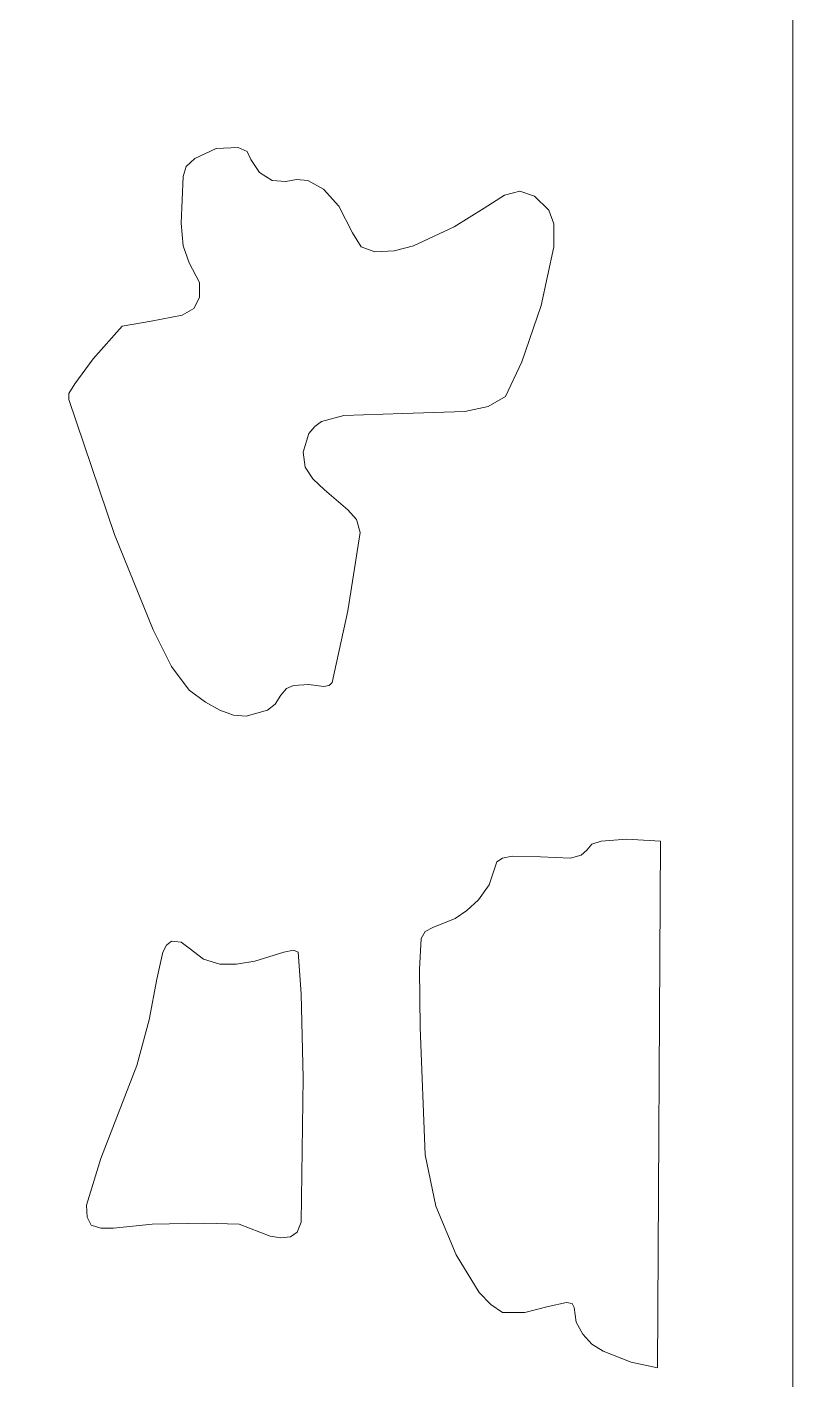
# Model space of a CAD drawing. Header units: centimetres. Extents: x 14.6 to 27.5, y -9.5 to 9.4.
# Drawn here: x 19.069 to 20.903, y -2.167 to 1.074 of the extents above; entities that cross this region are included whole.
import ezdxf

# ---------------------------------------------------------------- set-up
doc = ezdxf.new("R2010")
doc.units = ezdxf.units.CM
doc.header["$MEASUREMENT"] = 0
doc.layers.add('layer 1', color=7, linetype='Continuous')

msp = doc.modelspace()

# ---------------------------------------------------------------- linework, layer by layer
at = {"layer": 'layer 1', "color": 7, "lineweight": 9}
for points, knots in [([(20.90325, -9.49904), (20.90325, -9.49904), (14.60139, -9.50001), (14.60139, -9.50001), (14.60139, -9.50001), (14.60139, -9.50001), (14.60139, 9.40559), (14.60139, 9.40559), (14.60139, 9.40559), (14.60139, 9.40559), (20.90325, 9.40559), (20.90325, 9.40559), (20.90325, 9.40559), (20.90325, 9.40559), (20.90325, -9.49904), (20.90325, -9.49904)], [0, 0, 0, 0, 0.2, 0.2, 0.2, 0.2, 0.4, 0.4, 0.4, 0.4, 0.6, 0.6, 0.6, 0.6, 1, 1, 1, 1]), ([(19.16883, 0.18137), (19.16883, 0.18137), (19.27807, -0.14173), (19.27807, -0.14173), (19.27807, -0.14173), (19.27807, -0.14173), (19.37084, -0.36992), (19.37084, -0.36992), (19.37084, -0.36992), (19.37084, -0.36992), (19.41461, -0.45786), (19.41461, -0.45786), (19.41461, -0.45786), (19.41461, -0.45786), (19.45662, -0.51481), (19.45662, -0.51481), (19.45662, -0.51481), (19.45662, -0.51481), (19.49583, -0.54348), (19.49583, -0.54348), (19.49583, -0.54348), (19.49583, -0.54348), (19.53049, -0.56246), (19.53049, -0.56246), (19.53049, -0.56246), (19.53049, -0.56246), (19.56305, -0.57428), (19.56305, -0.57428), (19.56305, -0.57428), (19.56305, -0.57428), (19.59316, -0.5766), (19.59316, -0.5766), (19.59316, -0.5766), (19.59316, -0.5766), (19.64427, -0.56246), (19.64427, -0.56246), (19.64427, -0.56246), (19.64427, -0.56246), (19.66283, -0.54813), (19.66283, -0.54813), (19.66283, -0.54813), (19.66283, -0.54813), (19.67683, -0.52682), (19.67683, -0.52682), (19.67683, -0.52682), (19.67683, -0.52682), (19.69049, -0.51016), (19.69049, -0.51016), (19.69049, -0.51016), (19.69049, -0.51016), (19.70694, -0.50299), (19.70694, -0.50299), (19.70694, -0.50299), (19.70694, -0.50299), (19.74405, -0.50067), (19.74405, -0.50067), (19.74405, -0.50067), (19.74405, -0.50067), (19.77871, -0.50532), (19.77871, -0.50532), (19.77871, -0.50532), (19.77871, -0.50532), (19.79272, -0.50299), (19.79272, -0.50299), (19.79272, -0.50299), (19.79272, -0.50299), (19.79972, -0.49583), (19.79972, -0.49583), (19.79972, -0.49583), (19.79972, -0.49583), (19.83683, -0.32478), (19.83683, -0.32478), (19.83683, -0.32478), (19.83683, -0.32478), (19.86694, -0.13708), (19.86694, -0.13708), (19.86694, -0.13708), (19.86694, -0.13708), (19.85749, -0.10609), (19.85749, -0.10609), (19.85749, -0.10609), (19.85749, -0.10609), (19.83683, -0.08246), (19.83683, -0.08246), (19.83683, -0.08246), (19.83683, -0.08246), (19.78117, -0.03481), (19.78117, -0.03481), (19.78117, -0.03481), (19.78117, -0.03481), (19.75316, -0.00866), (19.75316, -0.00866), (19.75316, -0.00866), (19.75316, -0.00866), (19.7346, 0.01982), (19.7346, 0.01982), (19.7346, 0.01982), (19.7346, 0.01982), (19.73005, 0.05546), (19.73005, 0.05546), (19.73005, 0.05546), (19.73005, 0.05546), (19.74405, 0.10059), (19.74405, 0.10059), (19.74405, 0.10059), (19.74405, 0.10059), (19.75771, 0.11725), (19.75771, 0.11725), (19.75771, 0.11725), (19.75771, 0.11725), (19.77416, 0.12907), (19.77416, 0.12907), (19.77416, 0.12907), (19.77416, 0.12907), (19.82738, 0.1434), (19.82738, 0.1434), (19.82738, 0.1434), (19.82738, 0.1434), (19.96882, 0.14805), (19.96882, 0.14805), (19.96882, 0.14805), (19.96882, 0.14805), (20.11726, 0.15289), (20.11726, 0.15289), (20.11726, 0.15289), (20.11726, 0.15289), (20.17293, 0.16471), (20.17293, 0.16471), (20.17293, 0.16471), (20.17293, 0.16471), (20.21459, 0.18853), (20.21459, 0.18853), (20.21459, 0.18853), (20.21459, 0.18853), (20.25415, 0.27163), (20.25415, 0.27163), (20.25415, 0.27163), (20.25415, 0.27163), (20.30037, 0.40723), (20.30037, 0.40723), (20.30037, 0.40723), (20.30037, 0.40723), (20.33048, 0.54727), (20.33048, 0.54727), (20.33048, 0.54727), (20.33048, 0.54727), (20.33048, 0.60209), (20.33048, 0.60209), (20.33048, 0.60209), (20.33048, 0.60209), (20.31892, 0.63522), (20.31892, 0.63522), (20.31892, 0.63522), (20.31892, 0.63522), (20.28426, 0.66853), (20.28426, 0.66853), (20.28426, 0.66853), (20.28426, 0.66853), (20.24925, 0.68054), (20.24925, 0.68054), (20.24925, 0.68054), (20.24925, 0.68054), (20.21214, 0.67086), (20.21214, 0.67086), (20.21214, 0.67086), (20.21214, 0.67086), (20.16348, 0.64006), (20.16348, 0.64006), (20.16348, 0.64006), (20.16348, 0.64006), (20.09171, 0.59493), (20.09171, 0.59493), (20.09171, 0.59493), (20.09171, 0.59493), (19.99438, 0.54979), (19.99438, 0.54979), (19.99438, 0.54979), (19.99438, 0.54979), (19.94816, 0.53778), (19.94816, 0.53778), (19.94816, 0.53778), (19.94816, 0.53778), (19.9016, 0.53546), (19.9016, 0.53546), (19.9016, 0.53546), (19.9016, 0.53546), (19.86904, 0.54727), (19.86904, 0.54727), (19.86904, 0.54727), (19.86904, 0.54727), (19.84839, 0.58059), (19.84839, 0.58059), (19.84839, 0.58059), (19.84839, 0.58059), (19.81583, 0.64471), (19.81583, 0.64471), (19.81583, 0.64471), (19.81583, 0.64471), (19.77871, 0.68519), (19.77871, 0.68519), (19.77871, 0.68519), (19.77871, 0.68519), (19.7416, 0.7065), (19.7416, 0.7065), (19.7416, 0.7065), (19.7416, 0.7065), (19.71395, 0.70902), (19.71395, 0.70902), (19.71395, 0.70902), (19.71395, 0.70902), (19.68839, 0.70418), (19.68839, 0.70418), (19.68839, 0.70418), (19.68839, 0.70418), (19.65583, 0.7065), (19.65583, 0.7065), (19.65583, 0.7065), (19.65583, 0.7065), (19.62572, 0.72568), (19.62572, 0.72568), (19.62572, 0.72568), (19.62572, 0.72568), (19.60471, 0.75648), (19.60471, 0.75648), (19.60471, 0.75648), (19.60471, 0.75648), (19.59561, 0.77546), (19.59561, 0.77546), (19.59561, 0.77546), (19.59561, 0.77546), (19.5746, 0.78495), (19.5746, 0.78495), (19.5746, 0.78495), (19.5746, 0.78495), (19.52139, 0.78263), (19.52139, 0.78263), (19.52139, 0.78263), (19.52139, 0.78263), (19.47027, 0.7588), (19.47027, 0.7588), (19.47027, 0.7588), (19.47027, 0.7588), (19.44962, 0.73982), (19.44962, 0.73982), (19.44962, 0.73982), (19.44962, 0.73982), (19.44262, 0.71619), (19.44262, 0.71619), (19.44262, 0.71619), (19.44262, 0.71619), (19.43806, 0.60442), (19.43806, 0.60442), (19.43806, 0.60442), (19.43806, 0.60442), (19.44262, 0.54979), (19.44262, 0.54979), (19.44262, 0.54979), (19.44262, 0.54979), (19.45662, 0.50931), (19.45662, 0.50931), (19.45662, 0.50931), (19.45662, 0.50931), (19.48183, 0.46185), (19.48183, 0.46185), (19.48183, 0.46185), (19.48183, 0.46185), (19.48183, 0.42621), (19.48183, 0.42621), (19.48183, 0.42621), (19.48183, 0.42621), (19.46817, 0.40006), (19.46817, 0.40006), (19.46817, 0.40006), (19.46817, 0.40006), (19.44016, 0.3834), (19.44016, 0.3834), (19.44016, 0.3834), (19.44016, 0.3834), (19.36594, 0.36907), (19.36594, 0.36907), (19.36594, 0.36907), (19.36594, 0.36907), (19.29662, 0.35725), (19.29662, 0.35725), (19.29662, 0.35725), (19.29662, 0.35725), (19.22695, 0.2788), (19.22695, 0.2788), (19.22695, 0.2788), (19.22695, 0.2788), (19.18284, 0.21933), (19.18284, 0.21933), (19.18284, 0.21933), (19.18284, 0.21933), (19.16883, 0.1957), (19.16883, 0.1957), (19.16883, 0.1957), (19.16883, 0.1957), (19.16883, 0.18137), (19.16883, 0.18137)], [0, 0, 0, 0, 0.0131579, 0.0131579, 0.0131579, 0.0131579, 0.0263158, 0.0263158, 0.0263158, 0.0263158, 0.0394737, 0.0394737, 0.0394737, 0.0394737, 0.0526316, 0.0526316, 0.0526316, 0.0526316, 0.0657895, 0.0657895, 0.0657895, 0.0657895, 0.0789474, 0.0789474, 0.0789474, 0.0789474, 0.0921053, 0.0921053, 0.0921053, 0.0921053, 0.1052632, 0.1052632, 0.1052632, 0.1052632, 0.1184211, 0.1184211, 0.1184211, 0.1184211, 0.1315789, 0.1315789, 0.1315789, 0.1315789, 0.1447368, 0.1447368, 0.1447368, 0.1447368, 0.1578947, 0.1578947, 0.1578947, 0.1578947, 0.1710526, 0.1710526, 0.1710526, 0.1710526, 0.1842105, 0.1842105, 0.1842105, 0.1842105, 0.1973684, 0.1973684, 0.1973684, 0.1973684, 0.2105263, 0.2105263, 0.2105263, 0.2105263, 0.2236842, 0.2236842, 0.2236842, 0.2236842, 0.2368421, 0.2368421, 0.2368421, 0.2368421, 0.25, 0.25, 0.25, 0.25, 0.2631579, 0.2631579, 0.2631579, 0.2631579, 0.2763158, 0.2763158, 0.2763158, 0.2763158, 0.2894737, 0.2894737, 0.2894737, 0.2894737, 0.3026316, 0.3026316, 0.3026316, 0.3026316, 0.3157895, 0.3157895, 0.3157895, 0.3157895, 0.3289474, 0.3289474, 0.3289474, 0.3289474, 0.3421053, 0.3421053, 0.3421053, 0.3421053, 0.3552632, 0.3552632, 0.3552632, 0.3552632, 0.3684211, 0.3684211, 0.3684211, 0.3684211, 0.3815789, 0.3815789, 0.3815789, 0.3815789, 0.3947368, 0.3947368, 0.3947368, 0.3947368, 0.4078947, 0.4078947, 0.4078947, 0.4078947, 0.4210526, 0.4210526, 0.4210526, 0.4210526, 0.4342105, 0.4342105, 0.4342105, 0.4342105, 0.4473684, 0.4473684, 0.4473684, 0.4473684, 0.4605263, 0.4605263, 0.4605263, 0.4605263, 0.4736842, 0.4736842, 0.4736842, 0.4736842, 0.4868421, 0.4868421, 0.4868421, 0.4868421, 0.5, 0.5, 0.5, 0.5, 0.5131579, 0.5131579, 0.5131579, 0.5131579, 0.5263158, 0.5263158, 0.5263158, 0.5263158, 0.5394737, 0.5394737, 0.5394737, 0.5394737, 0.5526316, 0.5526316, 0.5526316, 0.5526316, 0.5657895, 0.5657895, 0.5657895, 0.5657895, 0.5789474, 0.5789474, 0.5789474, 0.5789474, 0.5921053, 0.5921053, 0.5921053, 0.5921053, 0.6052632, 0.6052632, 0.6052632, 0.6052632, 0.6184211, 0.6184211, 0.6184211, 0.6184211, 0.6315789, 0.6315789, 0.6315789, 0.6315789, 0.6447368, 0.6447368, 0.6447368, 0.6447368, 0.6578947, 0.6578947, 0.6578947, 0.6578947, 0.6710526, 0.6710526, 0.6710526, 0.6710526, 0.6842105, 0.6842105, 0.6842105, 0.6842105, 0.6973684, 0.6973684, 0.6973684, 0.6973684, 0.7105263, 0.7105263, 0.7105263, 0.7105263, 0.7236842, 0.7236842, 0.7236842, 0.7236842, 0.7368421, 0.7368421, 0.7368421, 0.7368421, 0.75, 0.75, 0.75, 0.75, 0.7631579, 0.7631579, 0.7631579, 0.7631579, 0.7763158, 0.7763158, 0.7763158, 0.7763158, 0.7894737, 0.7894737, 0.7894737, 0.7894737, 0.8026316, 0.8026316, 0.8026316, 0.8026316, 0.8157895, 0.8157895, 0.8157895, 0.8157895, 0.8289474, 0.8289474, 0.8289474, 0.8289474, 0.8421053, 0.8421053, 0.8421053, 0.8421053, 0.8552632, 0.8552632, 0.8552632, 0.8552632, 0.8684211, 0.8684211, 0.8684211, 0.8684211, 0.8815789, 0.8815789, 0.8815789, 0.8815789, 0.8947368, 0.8947368, 0.8947368, 0.8947368, 0.9078947, 0.9078947, 0.9078947, 0.9078947, 0.9210526, 0.9210526, 0.9210526, 0.9210526, 0.9342105, 0.9342105, 0.9342105, 0.9342105, 0.9473684, 0.9473684, 0.9473684, 0.9473684, 0.9605263, 0.9605263, 0.9605263, 0.9605263, 0.9736842, 0.9736842, 0.9736842, 0.9736842, 1, 1, 1, 1]), ([(20.5787, -2.13786), (20.5787, -2.13786), (20.5857, -0.87607), (20.5857, -0.87607), (20.5857, -0.87607), (20.5857, -0.87607), (20.50448, -0.87142), (20.50448, -0.87142), (20.50448, -0.87142), (20.50448, -0.87142), (20.44426, -0.87607), (20.44426, -0.87607), (20.44426, -0.87607), (20.44426, -0.87607), (20.42115, -0.88324), (20.42115, -0.88324), (20.42115, -0.88324), (20.42115, -0.88324), (20.40925, -0.89757), (20.40925, -0.89757), (20.40925, -0.89757), (20.40925, -0.89757), (20.3956, -0.90939), (20.3956, -0.90939), (20.3956, -0.90939), (20.3956, -0.90939), (20.37004, -0.91655), (20.37004, -0.91655), (20.37004, -0.91655), (20.37004, -0.91655), (20.29827, -0.91404), (20.29827, -0.91404), (20.29827, -0.91404), (20.29827, -0.91404), (20.2307, -0.91171), (20.2307, -0.91171), (20.2307, -0.91171), (20.2307, -0.91171), (20.20759, -0.91655), (20.20759, -0.91655), (20.20759, -0.91655), (20.20759, -0.91655), (20.19394, -0.92604), (20.19394, -0.92604), (20.19394, -0.92604), (20.19394, -0.92604), (20.17538, -0.98067), (20.17538, -0.98067), (20.17538, -0.98067), (20.17538, -0.98067), (20.14982, -1.01631), (20.14982, -1.01631), (20.14982, -1.01631), (20.14982, -1.01631), (20.12182, -1.04246), (20.12182, -1.04246), (20.12182, -1.04246), (20.12182, -1.04246), (20.09416, -1.06144), (20.09416, -1.06144), (20.09416, -1.06144), (20.09416, -1.06144), (20.04059, -1.08275), (20.04059, -1.08275), (20.04059, -1.08275), (20.04059, -1.08275), (20.02204, -1.09224), (20.02204, -1.09224), (20.02204, -1.09224), (20.02204, -1.09224), (20.01293, -1.1089), (20.01293, -1.1089), (20.01293, -1.1089), (20.01293, -1.1089), (20.00838, -1.1827), (20.00838, -1.1827), (20.00838, -1.1827), (20.00838, -1.1827), (20.01048, -1.32275), (20.01048, -1.32275), (20.01048, -1.32275), (20.01048, -1.32275), (20.02204, -1.62706), (20.02204, -1.62706), (20.02204, -1.62706), (20.02204, -1.62706), (20.04759, -1.75065), (20.04759, -1.75065), (20.04759, -1.75065), (20.04759, -1.75065), (20.09626, -1.86706), (20.09626, -1.86706), (20.09626, -1.86706), (20.09626, -1.86706), (20.15192, -1.95733), (20.15192, -1.95733), (20.15192, -1.95733), (20.15192, -1.95733), (20.17993, -1.9858), (20.17993, -1.9858), (20.17993, -1.9858), (20.17993, -1.9858), (20.20759, -2.00479), (20.20759, -2.00479), (20.20759, -2.00479), (20.20759, -2.00479), (20.26116, -2.00479), (20.26116, -2.00479), (20.26116, -2.00479), (20.26116, -2.00479), (20.31682, -1.99065), (20.31682, -1.99065), (20.31682, -1.99065), (20.31682, -1.99065), (20.36059, -1.98116), (20.36059, -1.98116), (20.36059, -1.98116), (20.36059, -1.98116), (20.37459, -1.98348), (20.37459, -1.98348), (20.37459, -1.98348), (20.37459, -1.98348), (20.37914, -1.99297), (20.37914, -1.99297), (20.37914, -1.99297), (20.37914, -1.99297), (20.38404, -2.02861), (20.38404, -2.02861), (20.38404, -2.02861), (20.38404, -2.02861), (20.40015, -2.05709), (20.40015, -2.05709), (20.40015, -2.05709), (20.40015, -2.05709), (20.42115, -2.08091), (20.42115, -2.08091), (20.42115, -2.08091), (20.42115, -2.08091), (20.44881, -2.09757), (20.44881, -2.09757), (20.44881, -2.09757), (20.44881, -2.09757), (20.51603, -2.12372), (20.51603, -2.12372), (20.51603, -2.12372), (20.51603, -2.12372), (20.5787, -2.13786), (20.5787, -2.13786)], [0, 0, 0, 0, 0.0263158, 0.0263158, 0.0263158, 0.0263158, 0.0526316, 0.0526316, 0.0526316, 0.0526316, 0.0789474, 0.0789474, 0.0789474, 0.0789474, 0.1052632, 0.1052632, 0.1052632, 0.1052632, 0.1315789, 0.1315789, 0.1315789, 0.1315789, 0.1578947, 0.1578947, 0.1578947, 0.1578947, 0.1842105, 0.1842105, 0.1842105, 0.1842105, 0.2105263, 0.2105263, 0.2105263, 0.2105263, 0.2368421, 0.2368421, 0.2368421, 0.2368421, 0.2631579, 0.2631579, 0.2631579, 0.2631579, 0.2894737, 0.2894737, 0.2894737, 0.2894737, 0.3157895, 0.3157895, 0.3157895, 0.3157895, 0.3421053, 0.3421053, 0.3421053, 0.3421053, 0.3684211, 0.3684211, 0.3684211, 0.3684211, 0.3947368, 0.3947368, 0.3947368, 0.3947368, 0.4210526, 0.4210526, 0.4210526, 0.4210526, 0.4473684, 0.4473684, 0.4473684, 0.4473684, 0.4736842, 0.4736842, 0.4736842, 0.4736842, 0.5, 0.5, 0.5, 0.5, 0.5263158, 0.5263158, 0.5263158, 0.5263158, 0.5526316, 0.5526316, 0.5526316, 0.5526316, 0.5789474, 0.5789474, 0.5789474, 0.5789474, 0.6052632, 0.6052632, 0.6052632, 0.6052632, 0.6315789, 0.6315789, 0.6315789, 0.6315789, 0.6578947, 0.6578947, 0.6578947, 0.6578947, 0.6842105, 0.6842105, 0.6842105, 0.6842105, 0.7105263, 0.7105263, 0.7105263, 0.7105263, 0.7368421, 0.7368421, 0.7368421, 0.7368421, 0.7631579, 0.7631579, 0.7631579, 0.7631579, 0.7894737, 0.7894737, 0.7894737, 0.7894737, 0.8157895, 0.8157895, 0.8157895, 0.8157895, 0.8421053, 0.8421053, 0.8421053, 0.8421053, 0.8684211, 0.8684211, 0.8684211, 0.8684211, 0.8947368, 0.8947368, 0.8947368, 0.8947368, 0.9210526, 0.9210526, 0.9210526, 0.9210526, 0.9473684, 0.9473684, 0.9473684, 0.9473684, 1, 1, 1, 1]), ([(19.57706, -1.79346), (19.57706, -1.79346), (19.65128, -1.82193), (19.65128, -1.82193), (19.65128, -1.82193), (19.65128, -1.82193), (19.67683, -1.82658), (19.67683, -1.82658), (19.67683, -1.82658), (19.67683, -1.82658), (19.69994, -1.82425), (19.69994, -1.82425), (19.69994, -1.82425), (19.69994, -1.82425), (19.71605, -1.81244), (19.71605, -1.81244), (19.71605, -1.81244), (19.71605, -1.81244), (19.7255, -1.78861), (19.7255, -1.78861), (19.7255, -1.78861), (19.7255, -1.78861), (19.73005, -1.44401), (19.73005, -1.44401), (19.73005, -1.44401), (19.73005, -1.44401), (19.7255, -1.24198), (19.7255, -1.24198), (19.7255, -1.24198), (19.7255, -1.24198), (19.7185, -1.14222), (19.7185, -1.14222), (19.7185, -1.14222), (19.7185, -1.14222), (19.70694, -1.13757), (19.70694, -1.13757), (19.70694, -1.13757), (19.70694, -1.13757), (19.68384, -1.14222), (19.68384, -1.14222), (19.68384, -1.14222), (19.68384, -1.14222), (19.61417, -1.16372), (19.61417, -1.16372), (19.61417, -1.16372), (19.61417, -1.16372), (19.57005, -1.17069), (19.57005, -1.17069), (19.57005, -1.17069), (19.57005, -1.17069), (19.53049, -1.17069), (19.53049, -1.17069), (19.53049, -1.17069), (19.53049, -1.17069), (19.49128, -1.15888), (19.49128, -1.15888), (19.49128, -1.15888), (19.49128, -1.15888), (19.45662, -1.13273), (19.45662, -1.13273), (19.45662, -1.13273), (19.45662, -1.13273), (19.43806, -1.11839), (19.43806, -1.11839), (19.43806, -1.11839), (19.43806, -1.11839), (19.41461, -1.11607), (19.41461, -1.11607), (19.41461, -1.11607), (19.41461, -1.11607), (19.40305, -1.12556), (19.40305, -1.12556), (19.40305, -1.12556), (19.40305, -1.12556), (19.39395, -1.14222), (19.39395, -1.14222), (19.39395, -1.14222), (19.39395, -1.14222), (19.37995, -1.20634), (19.37995, -1.20634), (19.37995, -1.20634), (19.37995, -1.20634), (19.36139, -1.30377), (19.36139, -1.30377), (19.36139, -1.30377), (19.36139, -1.30377), (19.33128, -1.41321), (19.33128, -1.41321), (19.33128, -1.41321), (19.33128, -1.41321), (19.24551, -1.63655), (19.24551, -1.63655), (19.24551, -1.63655), (19.24551, -1.63655), (19.21085, -1.74813), (19.21085, -1.74813), (19.21085, -1.74813), (19.21085, -1.74813), (19.21295, -1.7768), (19.21295, -1.7768), (19.21295, -1.7768), (19.21295, -1.7768), (19.2224, -1.79578), (19.2224, -1.79578), (19.2224, -1.79578), (19.2224, -1.79578), (19.24551, -1.80295), (19.24551, -1.80295), (19.24551, -1.80295), (19.24551, -1.80295), (19.27562, -1.80295), (19.27562, -1.80295), (19.27562, -1.80295), (19.27562, -1.80295), (19.36839, -1.79346), (19.36839, -1.79346), (19.36839, -1.79346), (19.36839, -1.79346), (19.49373, -1.79094), (19.49373, -1.79094), (19.49373, -1.79094), (19.49373, -1.79094), (19.57706, -1.79346), (19.57706, -1.79346)], [0, 0, 0, 0, 0.03125, 0.03125, 0.03125, 0.03125, 0.0625, 0.0625, 0.0625, 0.0625, 0.09375, 0.09375, 0.09375, 0.09375, 0.125, 0.125, 0.125, 0.125, 0.15625, 0.15625, 0.15625, 0.15625, 0.1875, 0.1875, 0.1875, 0.1875, 0.21875, 0.21875, 0.21875, 0.21875, 0.25, 0.25, 0.25, 0.25, 0.28125, 0.28125, 0.28125, 0.28125, 0.3125, 0.3125, 0.3125, 0.3125, 0.34375, 0.34375, 0.34375, 0.34375, 0.375, 0.375, 0.375, 0.375, 0.40625, 0.40625, 0.40625, 0.40625, 0.4375, 0.4375, 0.4375, 0.4375, 0.46875, 0.46875, 0.46875, 0.46875, 0.5, 0.5, 0.5, 0.5, 0.53125, 0.53125, 0.53125, 0.53125, 0.5625, 0.5625, 0.5625, 0.5625, 0.59375, 0.59375, 0.59375, 0.59375, 0.625, 0.625, 0.625, 0.625, 0.65625, 0.65625, 0.65625, 0.65625, 0.6875, 0.6875, 0.6875, 0.6875, 0.71875, 0.71875, 0.71875, 0.71875, 0.75, 0.75, 0.75, 0.75, 0.78125, 0.78125, 0.78125, 0.78125, 0.8125, 0.8125, 0.8125, 0.8125, 0.84375, 0.84375, 0.84375, 0.84375, 0.875, 0.875, 0.875, 0.875, 0.90625, 0.90625, 0.90625, 0.90625, 0.9375, 0.9375, 0.9375, 0.9375, 1, 1, 1, 1])]:
    msp.add_open_spline(points, degree=3, knots=knots, dxfattribs=at)

doc.saveas('drawing.dxf')
